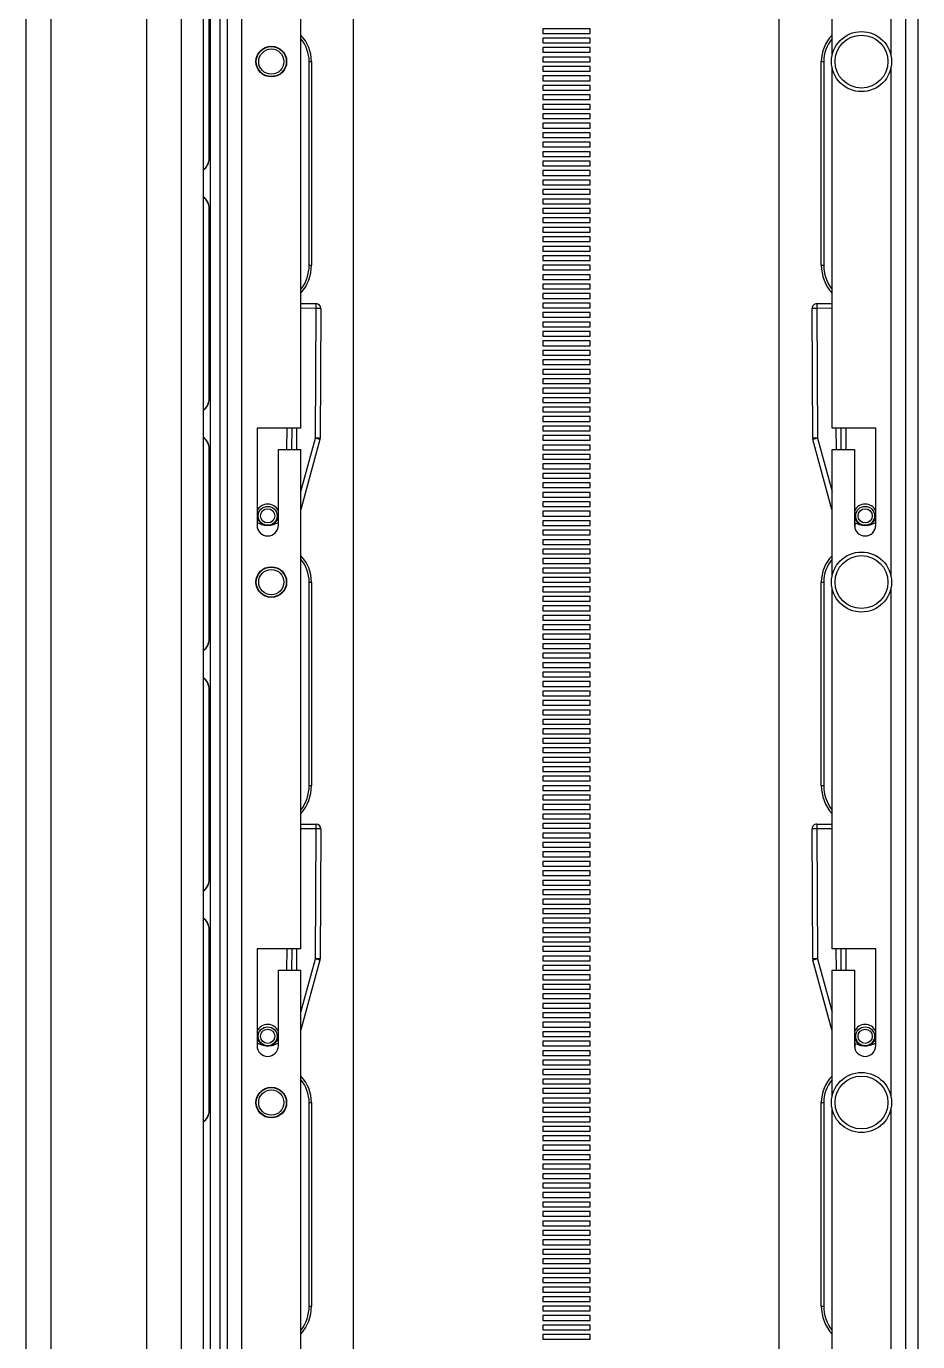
# Paper-space layout 'D' of a CAD drawing. Header units: inches. Extents: x 0 to 136, y 0 to 88.
# Drawn here: x 15.57 to 20.51, y 65.8 to 73.09 of the extents above; entities that cross this region are included whole.
import ezdxf

# ---------------------------------------------------------------- set-up
doc = ezdxf.new("R2010")
doc.units = ezdxf.units.IN
doc.header["$LTSCALE"] = 4
doc.header["$MEASUREMENT"] = 0

psp = doc.layouts.new('D')

# ---------------------------------------------------------------- linework, layer by layer
at = {"color": 7, "linetype": 'Continuous', "lineweight": 25}
for p, q in [((15.5663, 47.4141), (15.5663, 83.2074)), ((15.7019, 83.2074), (15.7019, 47.4141)), ((16.233, 82.9449), (16.233, 47.6765)), ((16.4261, 80.5943), (16.4261, 53.9276)), ((16.5474, 79.474), (16.5474, 53.1407)), ((16.5874, 49.0147), (16.5874, 79.1984)), ((16.6412, 49.0147), (16.6412, 79.1984)), ((20.4433, 79.1984), (20.4433, 49.0147)), ((20.5111, 79.1984), (20.5111, 49.0147)), ((16.6816, 48.4897), (16.6816, 78.9359)), ((16.7616, 48.4897), (16.7616, 78.9359)), ((17.3813, 48.6199), (17.3813, 76.0247)), ((19.7435, 48.6199), (19.7435, 76.0048)), ((20.3633, 72.9303), (20.3633, 75.7552)), ((17.089, 70.8651), (17.089, 73.6342)), ((20.0358, 72.9303), (20.0358, 73.6342)), ((16.5804, 72.3633), (16.5804, 73.4167)), ((16.5815, 72.3633), (16.5815, 73.4167)), ((18.6937, 73.0818), (18.4312, 73.0818)), ((18.4312, 73.0818), (18.4312, 73.0555)), ((18.6937, 73.0818), (18.4312, 73.0818)), ((18.4312, 73.0555), (18.6937, 73.0555)), ((18.6937, 73.0555), (18.6937, 73.0818)), ((16.957, 72.9784), (16.9562, 72.9766)), ((18.6937, 73.0293), (18.4312, 73.0293)), ((18.4312, 73.0293), (18.4312, 73.0031)), ((18.6937, 73.0293), (18.4312, 73.0293)), ((18.4312, 73.0031), (18.6937, 73.0031)), ((18.6937, 72.9768), (18.4312, 72.9768)), ((18.4312, 72.9768), (18.4312, 72.9506)), ((18.6937, 72.9768), (18.4312, 72.9768)), ((18.6937, 73.0031), (18.6937, 73.0293)), ((18.6937, 72.9506), (18.6937, 72.9768)), ((16.8421, 72.9047), (16.8402, 72.9048)), ((16.8613, 72.9525), (16.8597, 72.9538)), ((17.0026, 72.9304), (17.0047, 72.9302)), ((17.1353, 71.7706), (17.1353, 72.8992)), ((17.1353, 72.8992), (17.1484, 72.8992)), ((17.1484, 72.8992), (17.1484, 71.7706)), ((18.4312, 72.9506), (18.6937, 72.9506)), ((18.6937, 72.9243), (18.4312, 72.9243)), ((18.4312, 72.9243), (18.4312, 72.8981)), ((18.6937, 72.9243), (18.4312, 72.9243)), ((18.4312, 72.8981), (18.6937, 72.8981)), ((18.6937, 72.8981), (18.6937, 72.9243)), ((19.9765, 72.8992), (19.9896, 72.8992)), ((19.9765, 71.7706), (19.9765, 72.8992)), ((19.9896, 72.8992), (19.9896, 71.7706)), ((16.8936, 72.82), (16.8944, 72.8218)), ((16.9598, 72.8233), (16.9615, 72.8219)), ((18.6937, 72.8718), (18.4312, 72.8718)), ((18.4312, 72.8718), (18.4312, 72.8456)), ((18.6937, 72.8718), (18.4312, 72.8718)), ((18.4312, 72.8456), (18.6937, 72.8456)), ((18.6937, 72.8456), (18.6937, 72.8718)), ((20.0358, 70.8651), (20.0358, 72.868)), ((20.3633, 70.0432), (20.3633, 72.868)), ((18.6937, 72.8193), (18.4312, 72.8193)), ((18.4312, 72.8193), (18.4312, 72.7931)), ((18.6937, 72.8193), (18.4312, 72.8193)), ((18.4312, 72.7931), (18.6937, 72.7931)), ((18.6937, 72.7668), (18.4312, 72.7668)), ((18.4312, 72.7668), (18.4312, 72.7406)), ((18.6937, 72.7668), (18.4312, 72.7668)), ((18.6937, 72.7931), (18.6937, 72.8193)), ((18.6937, 72.7406), (18.6937, 72.7668)), ((18.4312, 72.7406), (18.6937, 72.7406)), ((18.6937, 72.7143), (18.4312, 72.7143)), ((18.4312, 72.7143), (18.4312, 72.6881)), ((18.6937, 72.7143), (18.4312, 72.7143)), ((18.4312, 72.6881), (18.6937, 72.6881)), ((18.6937, 72.6881), (18.6937, 72.7143)), ((18.6937, 72.6618), (18.4312, 72.6618)), ((18.4312, 72.6618), (18.4312, 72.6356)), ((18.6937, 72.6618), (18.4312, 72.6618)), ((18.4312, 72.6356), (18.6937, 72.6356)), ((18.6937, 72.6094), (18.4312, 72.6094)), ((18.4312, 72.6094), (18.4312, 72.5831)), ((18.6937, 72.6094), (18.4312, 72.6094)), ((18.6937, 72.6356), (18.6937, 72.6618)), ((18.6937, 72.5831), (18.6937, 72.6094)), ((18.4312, 72.5831), (18.6937, 72.5831)), ((18.6937, 72.5569), (18.4312, 72.5569)), ((18.4312, 72.5569), (18.4312, 72.5306)), ((18.6937, 72.5569), (18.4312, 72.5569)), ((18.4312, 72.5306), (18.6937, 72.5306)), ((18.6937, 72.5306), (18.6937, 72.5569)), ((18.6937, 72.5044), (18.4312, 72.5044)), ((18.4312, 72.5044), (18.4312, 72.4781)), ((18.6937, 72.5044), (18.4312, 72.5044)), ((18.4312, 72.4781), (18.6937, 72.4781)), ((18.6937, 72.4781), (18.6937, 72.5044)), ((18.6937, 72.4519), (18.4312, 72.4519)), ((18.4312, 72.4519), (18.4312, 72.4256)), ((18.6937, 72.4519), (18.4312, 72.4519)), ((18.4312, 72.4256), (18.6937, 72.4256)), ((18.6937, 72.3994), (18.4312, 72.3994)), ((18.4312, 72.3994), (18.4312, 72.3731)), ((18.6937, 72.3994), (18.4312, 72.3994)), ((18.6937, 72.4256), (18.6937, 72.4519)), ((18.6937, 72.3731), (18.6937, 72.3994)), ((16.5804, 72.3633), (16.5815, 72.3633)), ((18.4312, 72.3731), (18.6937, 72.3731)), ((18.6937, 72.3469), (18.4312, 72.3469)), ((18.4312, 72.3469), (18.4312, 72.3206)), ((18.6937, 72.3469), (18.4312, 72.3469)), ((18.4312, 72.3206), (18.6937, 72.3206)), ((18.6937, 72.3206), (18.6937, 72.3469)), ((18.6937, 72.2944), (18.4312, 72.2944)), ((18.4312, 72.2944), (18.4312, 72.2681)), ((18.6937, 72.2944), (18.4312, 72.2944)), ((18.4312, 72.2681), (18.6937, 72.2681)), ((18.6937, 72.2419), (18.4312, 72.2419)), ((18.4312, 72.2419), (18.4312, 72.2157)), ((18.6937, 72.2419), (18.4312, 72.2419)), ((18.6937, 72.2681), (18.6937, 72.2944)), ((18.6937, 72.2157), (18.6937, 72.2419)), ((18.4312, 72.2157), (18.6937, 72.2157)), ((18.6937, 72.1894), (18.4312, 72.1894)), ((18.4312, 72.1894), (18.4312, 72.1632)), ((18.6937, 72.1894), (18.4312, 72.1894)), ((18.6937, 72.1632), (18.6937, 72.1894)), ((18.4312, 72.1632), (18.6937, 72.1632)), ((18.6937, 72.1369), (18.4312, 72.1369)), ((18.4312, 72.1369), (18.4312, 72.1107)), ((18.6937, 72.1369), (18.4312, 72.1369)), ((18.4312, 72.1107), (18.6937, 72.1107)), ((18.6937, 72.1107), (18.6937, 72.1369)), ((16.5815, 72.0833), (16.5804, 72.0833)), ((16.5804, 71.03), (16.5804, 72.0833)), ((16.5815, 71.03), (16.5815, 72.0833)), ((18.6937, 72.0844), (18.4312, 72.0844)), ((18.4312, 72.0844), (18.4312, 72.0582)), ((18.6937, 72.0844), (18.4312, 72.0844)), ((18.4312, 72.0582), (18.6937, 72.0582)), ((18.6937, 72.0319), (18.4312, 72.0319)), ((18.4312, 72.0319), (18.4312, 72.0057)), ((18.6937, 72.0319), (18.4312, 72.0319)), ((18.6937, 72.0582), (18.6937, 72.0844)), ((18.6937, 72.0057), (18.6937, 72.0319)), ((18.4312, 72.0057), (18.6937, 72.0057)), ((18.6937, 71.9794), (18.4312, 71.9794)), ((18.4312, 71.9794), (18.4312, 71.9532)), ((18.6937, 71.9794), (18.4312, 71.9794)), ((18.4312, 71.9532), (18.6937, 71.9532)), ((18.6937, 71.9532), (18.6937, 71.9794)), ((18.6937, 71.9269), (18.4312, 71.9269)), ((18.4312, 71.9269), (18.4312, 71.9007)), ((18.6937, 71.9269), (18.4312, 71.9269)), ((18.4312, 71.9007), (18.6937, 71.9007)), ((18.6937, 71.8744), (18.4312, 71.8744)), ((18.4312, 71.8744), (18.4312, 71.8482)), ((18.6937, 71.8744), (18.4312, 71.8744)), ((18.6937, 71.9007), (18.6937, 71.9269)), ((18.6937, 71.8482), (18.6937, 71.8744)), ((18.4312, 71.8482), (18.6937, 71.8482)), ((18.6937, 71.822), (18.4312, 71.822)), ((18.4312, 71.822), (18.4312, 71.7957)), ((18.6937, 71.822), (18.4312, 71.822)), ((18.6937, 71.7957), (18.6937, 71.822)), ((17.1353, 71.7706), (17.1484, 71.7706)), ((18.4312, 71.7957), (18.6937, 71.7957)), ((18.6937, 71.7695), (18.4312, 71.7695)), ((18.4312, 71.7695), (18.4312, 71.7432)), ((18.6937, 71.7695), (18.4312, 71.7695)), ((18.4312, 71.7432), (18.6937, 71.7432)), ((18.6937, 71.7432), (18.6937, 71.7695)), ((19.9765, 71.7706), (19.9896, 71.7706)), ((18.6937, 71.717), (18.4312, 71.717)), ((18.4312, 71.717), (18.4312, 71.6907)), ((18.6937, 71.717), (18.4312, 71.717)), ((18.4312, 71.6907), (18.6937, 71.6907)), ((18.6937, 71.6645), (18.4312, 71.6645)), ((18.4312, 71.6645), (18.4312, 71.6382)), ((18.6937, 71.6645), (18.4312, 71.6645)), ((18.6937, 71.6907), (18.6937, 71.717)), ((18.6937, 71.6382), (18.6937, 71.6645)), ((18.4312, 71.6382), (18.6937, 71.6382)), ((18.6937, 71.612), (18.4312, 71.612)), ((18.4312, 71.612), (18.4312, 71.5857)), ((18.6937, 71.612), (18.4312, 71.612)), ((18.4312, 71.5857), (18.6937, 71.5857)), ((18.6937, 71.5857), (18.6937, 71.612)), ((17.089, 71.557), (17.1736, 71.5566)), ((17.1735, 71.5303), (17.089, 71.5307)), ((17.1699, 70.8096), (17.1735, 71.5303)), ((17.1735, 71.5303), (17.1736, 71.5566)), ((17.1997, 71.5302), (17.1735, 71.5303)), ((17.1997, 71.5302), (17.1961, 70.8095)), ((18.6937, 71.5595), (18.4312, 71.5595)), ((18.4312, 71.5595), (18.4312, 71.5332)), ((18.6937, 71.5595), (18.4312, 71.5595)), ((18.4312, 71.5332), (18.6937, 71.5332)), ((18.6937, 71.507), (18.4312, 71.507)), ((18.4312, 71.507), (18.4312, 71.4807)), ((18.6937, 71.507), (18.4312, 71.507)), ((18.6937, 71.5332), (18.6937, 71.5595)), ((18.6937, 71.4807), (18.6937, 71.507)), ((19.9514, 71.5303), (19.9252, 71.5302)), ((19.9287, 70.8095), (19.9252, 71.5302)), ((19.9513, 71.5566), (20.0358, 71.557)), ((19.9513, 71.5566), (19.9514, 71.5303)), ((20.0358, 71.5307), (19.9514, 71.5303)), ((19.9514, 71.5303), (19.955, 70.8096)), ((18.4312, 71.4807), (18.6937, 71.4807)), ((18.6937, 71.4545), (18.4312, 71.4545)), ((18.4312, 71.4545), (18.4312, 71.4283)), ((18.6937, 71.4545), (18.4312, 71.4545)), ((18.6937, 71.4283), (18.6937, 71.4545)), ((18.4312, 71.4283), (18.6937, 71.4283)), ((18.6937, 71.402), (18.4312, 71.402)), ((18.4312, 71.402), (18.4312, 71.3758)), ((18.6937, 71.402), (18.4312, 71.402)), ((18.4312, 71.3758), (18.6937, 71.3758)), ((18.6937, 71.3758), (18.6937, 71.402)), ((18.6937, 71.3495), (18.4312, 71.3495)), ((18.4312, 71.3495), (18.4312, 71.3233)), ((18.6937, 71.3495), (18.4312, 71.3495)), ((18.4312, 71.3233), (18.6937, 71.3233)), ((18.6937, 71.297), (18.4312, 71.297)), ((18.4312, 71.297), (18.4312, 71.2708)), ((18.6937, 71.297), (18.4312, 71.297)), ((18.6937, 71.3233), (18.6937, 71.3495)), ((18.6937, 71.2708), (18.6937, 71.297)), ((18.4312, 71.2708), (18.6937, 71.2708)), ((18.6937, 71.2445), (18.4312, 71.2445)), ((18.4312, 71.2445), (18.4312, 71.2183)), ((18.6937, 71.2445), (18.4312, 71.2445)), ((18.4312, 71.2183), (18.6937, 71.2183)), ((18.6937, 71.2183), (18.6937, 71.2445)), ((18.6937, 71.192), (18.4312, 71.192)), ((18.4312, 71.192), (18.4312, 71.1658)), ((18.6937, 71.192), (18.4312, 71.192)), ((18.4312, 71.1658), (18.6937, 71.1658)), ((18.6937, 71.1658), (18.6937, 71.192)), ((18.6937, 71.1395), (18.4312, 71.1395)), ((18.4312, 71.1395), (18.4312, 71.1133)), ((18.6937, 71.1395), (18.4312, 71.1395)), ((18.4312, 71.1133), (18.6937, 71.1133)), ((18.6937, 71.087), (18.4312, 71.087)), ((18.4312, 71.087), (18.4312, 71.0608)), ((18.6937, 71.087), (18.4312, 71.087)), ((18.6937, 71.1133), (18.6937, 71.1395)), ((18.6937, 71.0608), (18.6937, 71.087)), ((16.5804, 71.03), (16.5815, 71.03)), ((18.4312, 71.0608), (18.6937, 71.0608)), ((18.6937, 71.0346), (18.4312, 71.0346)), ((18.4312, 71.0346), (18.4312, 71.0083)), ((18.6937, 71.0346), (18.4312, 71.0346)), ((18.4312, 71.0083), (18.6937, 71.0083)), ((18.6937, 71.0083), (18.6937, 71.0346)), ((18.6937, 70.9821), (18.4312, 70.9821)), ((18.4312, 70.9821), (18.4312, 70.9558)), ((18.6937, 70.9821), (18.4312, 70.9821)), ((18.4312, 70.9558), (18.6937, 70.9558)), ((18.6937, 70.9296), (18.4312, 70.9296)), ((18.4312, 70.9296), (18.4312, 70.9033)), ((18.6937, 70.9296), (18.4312, 70.9296)), ((18.6937, 70.9558), (18.6937, 70.9821)), ((18.6937, 70.9033), (18.6937, 70.9296)), ((17.089, 70.8651), (16.8462, 70.8651)), ((16.8462, 70.8651), (16.8462, 70.3271)), ((17.0121, 70.747), (17.0127, 70.8651)), ((17.0389, 70.8651), (17.0383, 70.747)), ((17.0652, 70.8651), (17.0646, 70.747)), ((18.4312, 70.9033), (18.6937, 70.9033)), ((18.6937, 70.8771), (18.4312, 70.8771)), ((18.4312, 70.8771), (18.4312, 70.8508)), ((18.6937, 70.8771), (18.4312, 70.8771)), ((18.4312, 70.8508), (18.6937, 70.8508)), ((18.6937, 70.8508), (18.6937, 70.8771)), ((20.2786, 70.8651), (20.0358, 70.8651)), ((20.0603, 70.747), (20.0597, 70.8651)), ((20.0865, 70.747), (20.0859, 70.8651)), ((20.1122, 70.8651), (20.1128, 70.747)), ((20.2786, 70.3271), (20.2786, 70.8651)), ((17.089, 70.5137), (17.1699, 70.8096)), ((17.1952, 70.8027), (17.0892, 70.4147)), ((17.1961, 70.8095), (17.1699, 70.8096)), ((17.1952, 70.8027), (17.1699, 70.8096)), ((18.6937, 70.8246), (18.4312, 70.8246)), ((18.4312, 70.8246), (18.4312, 70.7983)), ((18.6937, 70.8246), (18.4312, 70.8246)), ((18.4312, 70.7983), (18.6937, 70.7983)), ((18.6937, 70.7983), (18.6937, 70.8246)), ((19.955, 70.8096), (19.9287, 70.8095)), ((19.955, 70.8096), (19.9297, 70.8027)), ((20.0357, 70.4147), (19.9297, 70.8027)), ((19.955, 70.8096), (20.0358, 70.5137)), ((16.5815, 70.75), (16.5804, 70.75)), ((16.5804, 69.6967), (16.5804, 70.75)), ((16.5815, 69.6967), (16.5815, 70.75)), ((16.9644, 70.3271), (16.9644, 70.747)), ((16.9644, 70.747), (17.089, 70.747)), ((17.089, 67.978), (17.089, 70.747)), ((18.6937, 70.7721), (18.4312, 70.7721)), ((18.4312, 70.7721), (18.4312, 70.7458)), ((18.6937, 70.7721), (18.4312, 70.7721)), ((18.4312, 70.7458), (18.6937, 70.7458)), ((18.6937, 70.7196), (18.4312, 70.7196)), ((18.4312, 70.7196), (18.4312, 70.6933)), ((18.6937, 70.7196), (18.4312, 70.7196)), ((18.6937, 70.7458), (18.6937, 70.7721)), ((18.6937, 70.6933), (18.6937, 70.7196)), ((20.0358, 70.0432), (20.0358, 70.747)), ((20.0358, 70.747), (20.1605, 70.747)), ((20.1605, 70.747), (20.1605, 70.3271)), ((18.4312, 70.6933), (18.6937, 70.6933)), ((18.6937, 70.6671), (18.4312, 70.6671)), ((18.4312, 70.6671), (18.4312, 70.6409)), ((18.6937, 70.6671), (18.4312, 70.6671)), ((18.4312, 70.6409), (18.6937, 70.6409)), ((18.6937, 70.6409), (18.6937, 70.6671)), ((18.6937, 70.6146), (18.4312, 70.6146)), ((18.4312, 70.6146), (18.4312, 70.5884)), ((18.6937, 70.6146), (18.4312, 70.6146)), ((18.4312, 70.5884), (18.6937, 70.5884)), ((18.6937, 70.5621), (18.4312, 70.5621)), ((18.4312, 70.5621), (18.4312, 70.5359)), ((18.6937, 70.5621), (18.4312, 70.5621)), ((18.6937, 70.5884), (18.6937, 70.6146)), ((18.6937, 70.5359), (18.6937, 70.5621)), ((18.4312, 70.5359), (18.6937, 70.5359)), ((18.6937, 70.5096), (18.4312, 70.5096)), ((18.4312, 70.5096), (18.4312, 70.4834)), ((18.6937, 70.5096), (18.4312, 70.5096)), ((18.6937, 70.4834), (18.6937, 70.5096)), ((17.0892, 70.4147), (17.089, 70.4147)), ((18.4312, 70.4834), (18.6937, 70.4834)), ((18.6937, 70.4571), (18.4312, 70.4571)), ((18.4312, 70.4571), (18.4312, 70.4309)), ((18.6937, 70.4571), (18.4312, 70.4571)), ((18.4312, 70.4309), (18.6937, 70.4309)), ((18.6937, 70.4309), (18.6937, 70.4571)), ((20.0358, 70.4147), (20.0357, 70.4147)), ((16.8652, 70.3456), (16.863, 70.3437)), ((16.945, 70.3452), (16.9472, 70.3433)), ((18.6937, 70.4046), (18.4312, 70.4046)), ((18.4312, 70.4046), (18.4312, 70.3784)), ((18.6937, 70.4046), (18.4312, 70.4046)), ((18.4312, 70.3784), (18.6937, 70.3784)), ((18.6937, 70.3521), (18.4312, 70.3521)), ((18.4312, 70.3521), (18.4312, 70.3259)), ((18.6937, 70.3521), (18.4312, 70.3521)), ((18.6937, 70.3784), (18.6937, 70.4046)), ((18.6937, 70.3259), (18.6937, 70.3521)), ((20.1635, 70.3086), (20.1635, 70.3395)), ((20.1799, 70.3452), (20.1776, 70.3433)), ((20.2596, 70.3456), (20.2619, 70.3437)), ((18.4312, 70.3259), (18.6937, 70.3259)), ((18.6937, 70.2996), (18.4312, 70.2996)), ((18.4312, 70.2996), (18.4312, 70.2734)), ((18.6937, 70.2996), (18.4312, 70.2996)), ((18.4312, 70.2734), (18.6937, 70.2734)), ((18.6937, 70.2734), (18.6937, 70.2996)), ((18.6937, 70.2471), (18.4312, 70.2471)), ((18.4312, 70.2471), (18.4312, 70.2209)), ((18.6937, 70.2471), (18.4312, 70.2471)), ((18.4312, 70.2209), (18.6937, 70.2209)), ((18.6937, 70.1947), (18.4312, 70.1947)), ((18.4312, 70.1947), (18.4312, 70.1684)), ((18.6937, 70.1947), (18.4312, 70.1947)), ((18.6937, 70.2209), (18.6937, 70.2471)), ((18.6937, 70.1684), (18.6937, 70.1947)), ((18.4312, 70.1684), (18.6937, 70.1684)), ((18.6937, 70.1422), (18.4312, 70.1422)), ((18.4312, 70.1422), (18.4312, 70.1159)), ((18.6937, 70.1422), (18.4312, 70.1422)), ((18.6937, 70.1159), (18.6937, 70.1422)), ((16.8613, 70.0654), (16.8597, 70.0666)), ((16.957, 70.0912), (16.9562, 70.0894)), ((18.4312, 70.1159), (18.6937, 70.1159)), ((18.6937, 70.0897), (18.4312, 70.0897)), ((18.4312, 70.0897), (18.4312, 70.0634)), ((18.6937, 70.0897), (18.4312, 70.0897)), ((18.4312, 70.0634), (18.6937, 70.0634)), ((18.6937, 70.0634), (18.6937, 70.0897)), ((16.8421, 70.0175), (16.8402, 70.0177)), ((17.0026, 70.0432), (17.0047, 70.0431)), ((17.1353, 70.012), (17.1484, 70.012)), ((17.1353, 68.8834), (17.1353, 70.012)), ((17.1484, 70.012), (17.1484, 68.8834)), ((18.6937, 70.0372), (18.4312, 70.0372)), ((18.4312, 70.0372), (18.4312, 70.0109)), ((18.6937, 70.0372), (18.4312, 70.0372)), ((18.4312, 70.0109), (18.6937, 70.0109)), ((18.6937, 69.9847), (18.4312, 69.9847)), ((18.4312, 69.9847), (18.4312, 69.9584)), ((18.6937, 69.9847), (18.4312, 69.9847)), ((18.6937, 70.0109), (18.6937, 70.0372)), ((18.6937, 69.9584), (18.6937, 69.9847)), ((19.9765, 70.012), (19.9896, 70.012)), ((19.9765, 68.8834), (19.9765, 70.012)), ((19.9896, 70.012), (19.9896, 68.8834)), ((20.0358, 67.978), (20.0358, 69.9809)), ((20.3633, 67.1561), (20.3633, 69.9809)), ((16.8936, 69.9328), (16.8944, 69.9347)), ((16.9598, 69.9362), (16.9615, 69.9348)), ((18.4312, 69.9584), (18.6937, 69.9584)), ((18.6937, 69.9322), (18.4312, 69.9322)), ((18.4312, 69.9322), (18.4312, 69.9059)), ((18.6937, 69.9322), (18.4312, 69.9322)), ((18.4312, 69.9059), (18.6937, 69.9059)), ((18.6937, 69.9059), (18.6937, 69.9322)), ((18.6937, 69.8797), (18.4312, 69.8797)), ((18.4312, 69.8797), (18.4312, 69.8534)), ((18.6937, 69.8797), (18.4312, 69.8797)), ((18.4312, 69.8534), (18.6937, 69.8534)), ((18.6937, 69.8534), (18.6937, 69.8797)), ((18.6937, 69.8272), (18.4312, 69.8272)), ((18.4312, 69.8272), (18.4312, 69.801)), ((18.6937, 69.8272), (18.4312, 69.8272)), ((18.4312, 69.801), (18.6937, 69.801)), ((18.6937, 69.7747), (18.4312, 69.7747)), ((18.4312, 69.7747), (18.4312, 69.7485)), ((18.6937, 69.7747), (18.4312, 69.7747)), ((18.6937, 69.801), (18.6937, 69.8272)), ((18.6937, 69.7485), (18.6937, 69.7747)), ((16.5804, 69.6967), (16.5815, 69.6967)), ((18.4312, 69.7485), (18.6937, 69.7485)), ((18.6937, 69.7222), (18.4312, 69.7222)), ((18.4312, 69.7222), (18.4312, 69.696)), ((18.6937, 69.7222), (18.4312, 69.7222)), ((18.4312, 69.696), (18.6937, 69.696)), ((18.6937, 69.696), (18.6937, 69.7222)), ((18.6937, 69.6697), (18.4312, 69.6697)), ((18.4312, 69.6697), (18.4312, 69.6435)), ((18.6937, 69.6697), (18.4312, 69.6697)), ((18.4312, 69.6435), (18.6937, 69.6435)), ((18.6937, 69.6172), (18.4312, 69.6172)), ((18.4312, 69.6172), (18.4312, 69.591)), ((18.6937, 69.6172), (18.4312, 69.6172)), ((18.6937, 69.6435), (18.6937, 69.6697)), ((18.6937, 69.591), (18.6937, 69.6172)), ((18.4312, 69.591), (18.6937, 69.591)), ((18.6937, 69.5647), (18.4312, 69.5647)), ((18.4312, 69.5647), (18.4312, 69.5385)), ((18.6937, 69.5647), (18.4312, 69.5647)), ((18.4312, 69.5385), (18.6937, 69.5385)), ((18.6937, 69.5385), (18.6937, 69.5647)), ((18.6937, 69.5122), (18.4312, 69.5122)), ((18.4312, 69.5122), (18.4312, 69.486)), ((18.6937, 69.5122), (18.4312, 69.5122)), ((18.4312, 69.486), (18.6937, 69.486)), ((18.6937, 69.486), (18.6937, 69.5122)), ((16.5815, 69.4167), (16.5804, 69.4167)), ((16.5804, 68.3633), (16.5804, 69.4167)), ((16.5815, 68.3633), (16.5815, 69.4167)), ((18.6937, 69.4597), (18.4312, 69.4597)), ((18.4312, 69.4597), (18.4312, 69.4335)), ((18.6937, 69.4597), (18.4312, 69.4597)), ((18.4312, 69.4335), (18.6937, 69.4335)), ((18.6937, 69.4073), (18.4312, 69.4073)), ((18.4312, 69.4073), (18.4312, 69.381)), ((18.6937, 69.4073), (18.4312, 69.4073)), ((18.6937, 69.4335), (18.6937, 69.4597)), ((18.6937, 69.381), (18.6937, 69.4073)), ((18.4312, 69.381), (18.6937, 69.381)), ((18.6937, 69.3548), (18.4312, 69.3548)), ((18.4312, 69.3548), (18.4312, 69.3285)), ((18.6937, 69.3548), (18.4312, 69.3548)), ((18.4312, 69.3285), (18.6937, 69.3285)), ((18.6937, 69.3285), (18.6937, 69.3548)), ((18.6937, 69.3023), (18.4312, 69.3023)), ((18.4312, 69.3023), (18.4312, 69.276)), ((18.6937, 69.3023), (18.4312, 69.3023)), ((18.4312, 69.276), (18.6937, 69.276)), ((18.6937, 69.2498), (18.4312, 69.2498)), ((18.4312, 69.2498), (18.4312, 69.2235)), ((18.6937, 69.2498), (18.4312, 69.2498)), ((18.6937, 69.276), (18.6937, 69.3023)), ((18.6937, 69.2235), (18.6937, 69.2498)), ((18.4312, 69.2235), (18.6937, 69.2235)), ((18.6937, 69.1973), (18.4312, 69.1973)), ((18.4312, 69.1973), (18.4312, 69.171)), ((18.6937, 69.1973), (18.4312, 69.1973)), ((18.6937, 69.171), (18.6937, 69.1973)), ((18.4312, 69.171), (18.6937, 69.171)), ((18.6937, 69.1448), (18.4312, 69.1448)), ((18.4312, 69.1448), (18.4312, 69.1185)), ((18.6937, 69.1448), (18.4312, 69.1448)), ((18.4312, 69.1185), (18.6937, 69.1185)), ((18.6937, 69.1185), (18.6937, 69.1448)), ((18.6937, 69.0923), (18.4312, 69.0923)), ((18.4312, 69.0923), (18.4312, 69.066)), ((18.6937, 69.0923), (18.4312, 69.0923)), ((18.4312, 69.066), (18.6937, 69.066)), ((18.6937, 69.0398), (18.4312, 69.0398)), ((18.4312, 69.0398), (18.4312, 69.0136)), ((18.6937, 69.0398), (18.4312, 69.0398)), ((18.6937, 69.066), (18.6937, 69.0923)), ((18.6937, 69.0136), (18.6937, 69.0398)), ((18.4312, 69.0136), (18.6937, 69.0136)), ((18.6937, 68.9873), (18.4312, 68.9873)), ((18.4312, 68.9873), (18.4312, 68.9611)), ((18.6937, 68.9873), (18.4312, 68.9873)), ((18.4312, 68.9611), (18.6937, 68.9611)), ((18.6937, 68.9611), (18.6937, 68.9873)), ((17.1353, 68.8834), (17.1484, 68.8834)), ((18.6937, 68.9348), (18.4312, 68.9348)), ((18.4312, 68.9348), (18.4312, 68.9086)), ((18.6937, 68.9348), (18.4312, 68.9348)), ((18.4312, 68.9086), (18.6937, 68.9086)), ((18.6937, 68.8823), (18.4312, 68.8823)), ((18.4312, 68.8823), (18.4312, 68.8561)), ((18.6937, 68.8823), (18.4312, 68.8823)), ((18.6937, 68.9086), (18.6937, 68.9348)), ((18.6937, 68.8561), (18.6937, 68.8823)), ((19.9765, 68.8834), (19.9896, 68.8834)), ((18.4312, 68.8561), (18.6937, 68.8561)), ((18.6937, 68.8298), (18.4312, 68.8298)), ((18.4312, 68.8298), (18.4312, 68.8036)), ((18.6937, 68.8298), (18.4312, 68.8298)), ((18.6937, 68.8036), (18.6937, 68.8298)), ((18.4312, 68.8036), (18.6937, 68.8036)), ((18.6937, 68.7773), (18.4312, 68.7773)), ((18.4312, 68.7773), (18.4312, 68.7511)), ((18.6937, 68.7773), (18.4312, 68.7773)), ((18.4312, 68.7511), (18.6937, 68.7511)), ((18.6937, 68.7511), (18.6937, 68.7773)), ((17.089, 68.6698), (17.1736, 68.6694)), ((17.1735, 68.6432), (17.1736, 68.6694)), ((18.6937, 68.7248), (18.4312, 68.7248)), ((18.4312, 68.7248), (18.4312, 68.6986)), ((18.6937, 68.7248), (18.4312, 68.7248)), ((18.4312, 68.6986), (18.6937, 68.6986)), ((18.6937, 68.6723), (18.4312, 68.6723)), ((18.4312, 68.6723), (18.4312, 68.6461)), ((18.6937, 68.6723), (18.4312, 68.6723)), ((18.6937, 68.6986), (18.6937, 68.7248)), ((18.6937, 68.6461), (18.6937, 68.6723)), ((19.9513, 68.6694), (20.0358, 68.6698)), ((19.9513, 68.6694), (19.9514, 68.6432)), ((17.1735, 68.6432), (17.089, 68.6436)), ((17.1699, 67.9225), (17.1735, 68.6432)), ((17.1997, 68.643), (17.1735, 68.6432)), ((17.1997, 68.643), (17.1961, 67.9224)), ((18.4312, 68.6461), (18.6937, 68.6461)), ((18.6937, 68.6199), (18.4312, 68.6199)), ((18.4312, 68.6199), (18.4312, 68.5936)), ((18.6937, 68.6199), (18.4312, 68.6199)), ((18.4312, 68.5936), (18.6937, 68.5936)), ((18.6937, 68.5936), (18.6937, 68.6199)), ((19.9514, 68.6432), (19.9252, 68.643)), ((19.9287, 67.9224), (19.9252, 68.643)), ((20.0358, 68.6436), (19.9514, 68.6432)), ((19.9514, 68.6432), (19.955, 67.9225)), ((18.6937, 68.5674), (18.4312, 68.5674)), ((18.4312, 68.5674), (18.4312, 68.5411)), ((18.6937, 68.5674), (18.4312, 68.5674)), ((18.4312, 68.5411), (18.6937, 68.5411)), ((18.6937, 68.5411), (18.6937, 68.5674)), ((18.6937, 68.5149), (18.4312, 68.5149)), ((18.4312, 68.5149), (18.4312, 68.4886)), ((18.6937, 68.5149), (18.4312, 68.5149)), ((18.4312, 68.4886), (18.6937, 68.4886)), ((18.6937, 68.4624), (18.4312, 68.4624)), ((18.4312, 68.4624), (18.4312, 68.4361)), ((18.6937, 68.4624), (18.4312, 68.4624)), ((18.6937, 68.4886), (18.6937, 68.5149)), ((18.6937, 68.4361), (18.6937, 68.4624)), ((18.4312, 68.4361), (18.6937, 68.4361)), ((18.6937, 68.4099), (18.4312, 68.4099)), ((18.4312, 68.4099), (18.4312, 68.3836)), ((18.6937, 68.4099), (18.4312, 68.4099)), ((18.4312, 68.3836), (18.6937, 68.3836)), ((18.6937, 68.3836), (18.6937, 68.4099)), ((16.5804, 68.3633), (16.5815, 68.3633)), ((18.6937, 68.3574), (18.4312, 68.3574)), ((18.4312, 68.3574), (18.4312, 68.3311)), ((18.6937, 68.3574), (18.4312, 68.3574)), ((18.4312, 68.3311), (18.6937, 68.3311)), ((18.6937, 68.3049), (18.4312, 68.3049)), ((18.4312, 68.3049), (18.4312, 68.2786)), ((18.6937, 68.3049), (18.4312, 68.3049)), ((18.6937, 68.3311), (18.6937, 68.3574)), ((18.6937, 68.2786), (18.6937, 68.3049)), ((18.4312, 68.2786), (18.6937, 68.2786)), ((18.6937, 68.2524), (18.4312, 68.2524)), ((18.4312, 68.2524), (18.4312, 68.2262)), ((18.6937, 68.2524), (18.4312, 68.2524)), ((18.4312, 68.2262), (18.6937, 68.2262)), ((18.6937, 68.2262), (18.6937, 68.2524)), ((18.6937, 68.1999), (18.4312, 68.1999)), ((18.4312, 68.1999), (18.4312, 68.1737)), ((18.6937, 68.1999), (18.4312, 68.1999)), ((18.4312, 68.1737), (18.6937, 68.1737)), ((18.6937, 68.1737), (18.6937, 68.1999)), ((16.5815, 68.0833), (16.5804, 68.0833)), ((16.5804, 67.082), (16.5804, 68.0833)), ((16.5815, 67.082), (16.5815, 68.0833)), ((18.6937, 68.1474), (18.4312, 68.1474)), ((18.4312, 68.1474), (18.4312, 68.1212)), ((18.6937, 68.1474), (18.4312, 68.1474)), ((18.4312, 68.1212), (18.6937, 68.1212)), ((18.6937, 68.0949), (18.4312, 68.0949)), ((18.4312, 68.0949), (18.4312, 68.0687)), ((18.6937, 68.0949), (18.4312, 68.0949)), ((18.6937, 68.1212), (18.6937, 68.1474)), ((18.6937, 68.0687), (18.6937, 68.0949)), ((18.4312, 68.0687), (18.6937, 68.0687)), ((18.6937, 68.0424), (18.4312, 68.0424)), ((18.4312, 68.0424), (18.4312, 68.0162)), ((18.6937, 68.0424), (18.4312, 68.0424)), ((18.4312, 68.0162), (18.6937, 68.0162)), ((18.6937, 68.0162), (18.6937, 68.0424)), ((17.089, 67.978), (16.8462, 67.978)), ((16.8462, 67.978), (16.8462, 67.4399)), ((17.0121, 67.8599), (17.0127, 67.978)), ((17.0389, 67.978), (17.0383, 67.8599)), ((17.0652, 67.978), (17.0646, 67.8599)), ((18.6937, 67.9899), (18.4312, 67.9899)), ((18.4312, 67.9899), (18.4312, 67.9637)), ((18.6937, 67.9899), (18.4312, 67.9899)), ((18.4312, 67.9637), (18.6937, 67.9637)), ((18.6937, 67.9374), (18.4312, 67.9374)), ((18.4312, 67.9374), (18.4312, 67.9112)), ((18.6937, 67.9374), (18.4312, 67.9374)), ((18.6937, 67.9637), (18.6937, 67.9899)), ((18.6937, 67.9112), (18.6937, 67.9374)), ((20.2786, 67.978), (20.0358, 67.978)), ((20.0603, 67.8599), (20.0597, 67.978)), ((20.0865, 67.8599), (20.0859, 67.978)), ((20.1122, 67.978), (20.1128, 67.8599)), ((20.2786, 67.4399), (20.2786, 67.978)), ((16.9644, 67.4399), (16.9644, 67.8599)), ((16.9644, 67.8599), (17.089, 67.8599)), ((17.089, 67.6265), (17.1699, 67.9225)), ((17.089, 65.0909), (17.089, 67.8599)), ((17.1952, 67.9156), (17.0892, 67.5276)), ((17.1961, 67.9224), (17.1699, 67.9225)), ((17.1952, 67.9156), (17.1699, 67.9225)), ((18.4312, 67.9112), (18.6937, 67.9112)), ((18.6937, 67.8849), (18.4312, 67.8849)), ((18.4312, 67.8849), (18.4312, 67.8587)), ((18.6937, 67.8849), (18.4312, 67.8849)), ((18.4312, 67.8587), (18.6937, 67.8587)), ((18.6937, 67.8587), (18.6937, 67.8849)), ((19.955, 67.9225), (19.9287, 67.9224)), ((19.955, 67.9225), (19.9297, 67.9156)), ((20.0357, 67.5276), (19.9297, 67.9156)), ((19.955, 67.9225), (20.0358, 67.6265)), ((20.0358, 67.1561), (20.0358, 67.8599)), ((20.0358, 67.8599), (20.1605, 67.8599)), ((20.1605, 67.8599), (20.1605, 67.4399)), ((18.6937, 67.8325), (18.4312, 67.8325)), ((18.4312, 67.8325), (18.4312, 67.8062)), ((18.6937, 67.8325), (18.4312, 67.8325)), ((18.4312, 67.8062), (18.6937, 67.8062)), ((18.6937, 67.8062), (18.6937, 67.8325)), ((18.6937, 67.78), (18.4312, 67.78)), ((18.4312, 67.78), (18.4312, 67.7537)), ((18.6937, 67.78), (18.4312, 67.78)), ((18.4312, 67.7537), (18.6937, 67.7537)), ((18.6937, 67.7275), (18.4312, 67.7275)), ((18.4312, 67.7275), (18.4312, 67.7012)), ((18.6937, 67.7275), (18.4312, 67.7275)), ((18.6937, 67.7537), (18.6937, 67.78)), ((18.6937, 67.7012), (18.6937, 67.7275)), ((18.4312, 67.7012), (18.6937, 67.7012)), ((18.6937, 67.675), (18.4312, 67.675)), ((18.4312, 67.675), (18.4312, 67.6487)), ((18.6937, 67.675), (18.4312, 67.675)), ((18.4312, 67.6487), (18.6937, 67.6487)), ((18.6937, 67.6487), (18.6937, 67.675)), ((18.6937, 67.6225), (18.4312, 67.6225)), ((18.4312, 67.6225), (18.4312, 67.5962)), ((18.6937, 67.6225), (18.4312, 67.6225)), ((18.4312, 67.5962), (18.6937, 67.5962)), ((18.6937, 67.57), (18.4312, 67.57)), ((18.4312, 67.57), (18.4312, 67.5437)), ((18.6937, 67.57), (18.4312, 67.57)), ((18.6937, 67.5962), (18.6937, 67.6225)), ((18.6937, 67.5437), (18.6937, 67.57)), ((17.0892, 67.5276), (17.089, 67.5276)), ((18.4312, 67.5437), (18.6937, 67.5437)), ((18.6937, 67.5175), (18.4312, 67.5175)), ((18.4312, 67.5175), (18.4312, 67.4912)), ((18.6937, 67.5175), (18.4312, 67.5175)), ((18.6937, 67.4912), (18.6937, 67.5175)), ((20.0358, 67.5276), (20.0357, 67.5276)), ((16.8652, 67.4584), (16.863, 67.4565)), ((16.945, 67.4581), (16.9472, 67.4561)), ((18.4312, 67.4912), (18.6937, 67.4912)), ((18.6937, 67.465), (18.4312, 67.465)), ((18.4312, 67.465), (18.4312, 67.4388)), ((18.6937, 67.465), (18.4312, 67.465)), ((18.4312, 67.4388), (18.6937, 67.4388)), ((18.6937, 67.4388), (18.6937, 67.465)), ((20.1635, 67.4215), (20.1635, 67.4523)), ((20.1799, 67.4581), (20.1776, 67.4561)), ((20.2596, 67.4584), (20.2619, 67.4565)), ((18.6937, 67.4125), (18.4312, 67.4125)), ((18.4312, 67.4125), (18.4312, 67.3863)), ((18.6937, 67.4125), (18.4312, 67.4125)), ((18.4312, 67.3863), (18.6937, 67.3863)), ((18.6937, 67.36), (18.4312, 67.36)), ((18.4312, 67.36), (18.4312, 67.3338)), ((18.6937, 67.36), (18.4312, 67.36)), ((18.6937, 67.3863), (18.6937, 67.4125)), ((18.6937, 67.3338), (18.6937, 67.36)), ((18.4312, 67.3338), (18.6937, 67.3338)), ((18.6937, 67.3075), (18.4312, 67.3075)), ((18.4312, 67.3075), (18.4312, 67.2813)), ((18.6937, 67.3075), (18.4312, 67.3075)), ((18.4312, 67.2813), (18.6937, 67.2813)), ((18.6937, 67.2813), (18.6937, 67.3075)), ((16.957, 67.2041), (16.9562, 67.2023)), ((18.6937, 67.255), (18.4312, 67.255)), ((18.4312, 67.255), (18.4312, 67.2288)), ((18.6937, 67.255), (18.4312, 67.255)), ((18.4312, 67.2288), (18.6937, 67.2288)), ((18.6937, 67.2025), (18.4312, 67.2025)), ((18.4312, 67.2025), (18.4312, 67.1763)), ((18.6937, 67.2025), (18.4312, 67.2025)), ((18.6937, 67.2288), (18.6937, 67.255)), ((18.6937, 67.1763), (18.6937, 67.2025)), ((16.8421, 67.1304), (16.8402, 67.1305)), ((16.8613, 67.1782), (16.8597, 67.1795)), ((17.0026, 67.1561), (17.0047, 67.1559)), ((18.4312, 67.1763), (18.6937, 67.1763)), ((18.6937, 67.15), (18.4312, 67.15)), ((18.4312, 67.15), (18.4312, 67.1238)), ((18.6937, 67.15), (18.4312, 67.15)), ((18.6937, 67.1238), (18.6937, 67.15)), ((16.5804, 67.082), (16.5815, 67.082)), ((17.1353, 65.9963), (17.1353, 67.1249)), ((17.1353, 67.1249), (17.1484, 67.1249)), ((17.1484, 67.1249), (17.1484, 65.9963)), ((18.4312, 67.1238), (18.6937, 67.1238)), ((18.6937, 67.0975), (18.4312, 67.0975)), ((18.4312, 67.0975), (18.4312, 67.0713)), ((18.6937, 67.0975), (18.4312, 67.0975)), ((18.4312, 67.0713), (18.6937, 67.0713)), ((18.6937, 67.0713), (18.6937, 67.0975)), ((19.9765, 67.1249), (19.9896, 67.1249)), ((19.9765, 65.9963), (19.9765, 67.1249)), ((19.9896, 67.1249), (19.9896, 65.9963)), ((20.0358, 65.0909), (20.0358, 67.0937)), ((20.3633, 64.2689), (20.3633, 67.0937)), ((16.8936, 67.0457), (16.8944, 67.0475)), ((16.9598, 67.049), (16.9615, 67.0476)), ((18.6937, 67.0451), (18.4312, 67.0451)), ((18.4312, 67.0451), (18.4312, 67.0188)), ((18.6937, 67.0451), (18.4312, 67.0451)), ((18.4312, 67.0188), (18.6937, 67.0188)), ((18.6937, 66.9926), (18.4312, 66.9926)), ((18.4312, 66.9926), (18.4312, 66.9663)), ((18.6937, 66.9926), (18.4312, 66.9926)), ((18.6937, 67.0188), (18.6937, 67.0451)), ((18.6937, 66.9663), (18.6937, 66.9926)), ((18.4312, 66.9663), (18.6937, 66.9663)), ((18.6937, 66.9401), (18.4312, 66.9401)), ((18.4312, 66.9401), (18.4312, 66.9138)), ((18.6937, 66.9401), (18.4312, 66.9401)), ((18.4312, 66.9138), (18.6937, 66.9138)), ((18.6937, 66.9138), (18.6937, 66.9401)), ((18.6937, 66.8876), (18.4312, 66.8876)), ((18.4312, 66.8876), (18.4312, 66.8613)), ((18.6937, 66.8876), (18.4312, 66.8876)), ((18.4312, 66.8613), (18.6937, 66.8613)), ((18.6937, 66.8613), (18.6937, 66.8876)), ((18.6937, 66.8351), (18.4312, 66.8351)), ((18.4312, 66.8351), (18.4312, 66.8088)), ((18.6937, 66.8351), (18.4312, 66.8351)), ((18.4312, 66.8088), (18.6937, 66.8088)), ((18.6937, 66.7826), (18.4312, 66.7826)), ((18.4312, 66.7826), (18.4312, 66.7563)), ((18.6937, 66.7826), (18.4312, 66.7826)), ((18.6937, 66.8088), (18.6937, 66.8351)), ((18.6937, 66.7563), (18.6937, 66.7826)), ((18.4312, 66.7563), (18.6937, 66.7563)), ((18.6937, 66.7301), (18.4312, 66.7301)), ((18.4312, 66.7301), (18.4312, 66.7038)), ((18.6937, 66.7301), (18.4312, 66.7301)), ((18.4312, 66.7038), (18.6937, 66.7038)), ((18.6937, 66.7038), (18.6937, 66.7301)), ((18.6937, 66.6776), (18.4312, 66.6776)), ((18.4312, 66.6776), (18.4312, 66.6513)), ((18.6937, 66.6776), (18.4312, 66.6776)), ((18.4312, 66.6513), (18.6937, 66.6513)), ((18.6937, 66.6251), (18.4312, 66.6251)), ((18.4312, 66.6251), (18.4312, 66.5989)), ((18.6937, 66.6251), (18.4312, 66.6251)), ((18.6937, 66.6513), (18.6937, 66.6776)), ((18.6937, 66.5989), (18.6937, 66.6251)), ((18.4312, 66.5989), (18.6937, 66.5989)), ((18.6937, 66.5726), (18.4312, 66.5726)), ((18.4312, 66.5726), (18.4312, 66.5464)), ((18.6937, 66.5726), (18.4312, 66.5726)), ((18.4312, 66.5464), (18.6937, 66.5464)), ((18.6937, 66.5464), (18.6937, 66.5726)), ((18.6937, 66.5201), (18.4312, 66.5201)), ((18.4312, 66.5201), (18.4312, 66.4939)), ((18.6937, 66.5201), (18.4312, 66.5201)), ((18.4312, 66.4939), (18.6937, 66.4939)), ((18.6937, 66.4939), (18.6937, 66.5201)), ((18.6937, 66.4676), (18.4312, 66.4676)), ((18.4312, 66.4676), (18.4312, 66.4414)), ((18.6937, 66.4676), (18.4312, 66.4676)), ((18.4312, 66.4414), (18.6937, 66.4414)), ((18.6937, 66.4151), (18.4312, 66.4151)), ((18.4312, 66.4151), (18.4312, 66.3889)), ((18.6937, 66.4151), (18.4312, 66.4151)), ((18.6937, 66.4414), (18.6937, 66.4676)), ((18.6937, 66.3889), (18.6937, 66.4151)), ((18.4312, 66.3889), (18.6937, 66.3889)), ((18.6937, 66.3626), (18.4312, 66.3626)), ((18.4312, 66.3626), (18.4312, 66.3364)), ((18.6937, 66.3626), (18.4312, 66.3626)), ((18.4312, 66.3364), (18.6937, 66.3364)), ((18.6937, 66.3364), (18.6937, 66.3626)), ((18.6937, 66.3101), (18.4312, 66.3101)), ((18.4312, 66.3101), (18.4312, 66.2839)), ((18.6937, 66.3101), (18.4312, 66.3101)), ((18.4312, 66.2839), (18.6937, 66.2839)), ((18.6937, 66.2576), (18.4312, 66.2576)), ((18.4312, 66.2576), (18.4312, 66.2314)), ((18.6937, 66.2576), (18.4312, 66.2576)), ((18.6937, 66.2839), (18.6937, 66.3101)), ((18.6937, 66.2314), (18.6937, 66.2576)), ((18.4312, 66.2314), (18.6937, 66.2314)), ((18.6937, 66.2052), (18.4312, 66.2052)), ((18.4312, 66.2052), (18.4312, 66.1789)), ((18.6937, 66.2052), (18.4312, 66.2052)), ((18.6937, 66.1789), (18.6937, 66.2052)), ((18.4312, 66.1789), (18.6937, 66.1789)), ((18.6937, 66.1527), (18.4312, 66.1527)), ((18.4312, 66.1527), (18.4312, 66.1264)), ((18.6937, 66.1527), (18.4312, 66.1527)), ((18.4312, 66.1264), (18.6937, 66.1264)), ((18.6937, 66.1264), (18.6937, 66.1527)), ((18.6937, 66.1002), (18.4312, 66.1002)), ((18.4312, 66.1002), (18.4312, 66.0739)), ((18.6937, 66.1002), (18.4312, 66.1002)), ((18.4312, 66.0739), (18.6937, 66.0739)), ((18.6937, 66.0477), (18.4312, 66.0477)), ((18.4312, 66.0477), (18.4312, 66.0214)), ((18.6937, 66.0477), (18.4312, 66.0477)), ((18.6937, 66.0739), (18.6937, 66.1002)), ((18.6937, 66.0214), (18.6937, 66.0477)), ((17.1353, 65.9963), (17.1484, 65.9963)), ((18.4312, 66.0214), (18.6937, 66.0214)), ((18.6937, 65.9952), (18.4312, 65.9952)), ((18.4312, 65.9952), (18.4312, 65.9689)), ((18.6937, 65.9952), (18.4312, 65.9952)), ((18.4312, 65.9689), (18.6937, 65.9689)), ((18.6937, 65.9689), (18.6937, 65.9952)), ((19.9765, 65.9963), (19.9896, 65.9963)), ((18.6937, 65.9427), (18.4312, 65.9427)), ((18.4312, 65.9427), (18.4312, 65.9164)), ((18.6937, 65.9427), (18.4312, 65.9427)), ((18.4312, 65.9164), (18.6937, 65.9164)), ((18.6937, 65.8902), (18.4312, 65.8902)), ((18.4312, 65.8902), (18.4312, 65.8639)), ((18.6937, 65.8902), (18.4312, 65.8902)), ((18.6937, 65.9164), (18.6937, 65.9427)), ((18.6937, 65.8639), (18.6937, 65.8902)), ((18.4312, 65.8639), (18.6937, 65.8639)), ((18.6937, 65.8377), (18.4312, 65.8377)), ((18.4312, 65.8377), (18.4312, 65.8115)), ((18.6937, 65.8377), (18.4312, 65.8377)), ((18.6937, 65.8115), (18.6937, 65.8377)), ((18.4312, 65.8115), (18.6937, 65.8115))]:
    psp.add_line(p, q, dxfattribs=at)
at = {"color": 7, "linetype": 'Continuous', "lineweight": 25, "flags": 128}
for points in [[(16.8462, 70.3645), (16.8492, 70.3594), (16.863, 70.3437)], [(16.8717, 70.3315), (16.8492, 70.3398), (16.8462, 70.3416)], [(16.9644, 70.3413), (16.9489, 70.3343), (16.9384, 70.3312)], [(16.9472, 70.3433), (16.9547, 70.3507), (16.9644, 70.3638)], [(20.1605, 70.3642), (20.1636, 70.3589), (20.1776, 70.3433)], [(20.1865, 70.3312), (20.1639, 70.3393), (20.1635, 70.3395)], [(20.2786, 70.3417), (20.2636, 70.3348), (20.2531, 70.3315)], [(20.2619, 70.3437), (20.2693, 70.3512), (20.2786, 70.3642)], [(16.8462, 67.4774), (16.8492, 67.4723), (16.863, 67.4565)], [(16.8717, 67.4443), (16.8492, 67.4527), (16.8462, 67.4544)], [(16.9644, 67.4542), (16.9489, 67.4472), (16.9384, 67.444)], [(16.9472, 67.4561), (16.9547, 67.4635), (16.9644, 67.4767)], [(20.1605, 67.4771), (20.1636, 67.4718), (20.1776, 67.4561)], [(20.1865, 67.444), (20.1639, 67.4521), (20.1635, 67.4523)], [(20.2786, 67.4546), (20.2636, 67.4476), (20.2531, 67.4443)], [(20.2619, 67.4565), (20.2693, 67.464), (20.2786, 67.4771)]]:
    psp.add_lwpolyline(points, dxfattribs=at)
at = {"color": 7, "linetype": 'Continuous', "lineweight": 25}
for centre, radius in [((20.1996, 72.8992), 0.1667), ((20.1996, 72.8992), 0.1467), ((16.9253, 72.8992), 0.0853), ((16.9253, 72.8992), 0.0833), ((16.9253, 72.8992), 0.07), ((16.9053, 70.3795), 0.0525), ((16.9053, 70.3795), 0.0394), ((20.2196, 70.3795), 0.0525), ((20.2196, 70.3795), 0.0394), ((20.1996, 70.012), 0.1667), ((20.1996, 70.012), 0.1467), ((16.9253, 70.012), 0.0853), ((16.9253, 70.012), 0.0833), ((16.9253, 70.012), 0.07), ((16.9053, 67.4924), 0.0525), ((16.9053, 67.4924), 0.0394), ((20.2196, 67.4924), 0.0525), ((20.2196, 67.4924), 0.0394), ((20.1996, 67.1249), 0.1667), ((16.9253, 67.1249), 0.0853), ((16.9253, 67.1249), 0.0833), ((20.1996, 67.1249), 0.1467), ((16.9253, 67.1249), 0.07)]:
    psp.add_circle(centre, radius, dxfattribs=at)
for centre, radius, start, end in [((16.9384, 72.8992), 0.21, 0, 44.1721), ((20.1865, 72.8992), 0.21, 135.8279, 180), ((16.9384, 72.8992), 0.1969, 0, 40.08708), ((20.1865, 72.8992), 0.1969, 139.91292, 180), ((16.5004, 72.3633), 0.08, 306.01462, 0.00491), ((16.5015, 72.3633), 0.08, 305.03091, 0.0059), ((16.5015, 72.0833), 0.08, 359.99497, 54.96822), ((16.5004, 72.0833), 0.08, 359.99424, 53.98623), ((16.9122, 71.7706), 0.2362, 318.47501, 0), ((16.9122, 71.7706), 0.2231, 322.4391, 0), ((20.2127, 71.7706), 0.2362, 180, 221.52499), ((20.2127, 71.7706), 0.2231, 180, 217.5609), ((17.1735, 71.5303), 0.0262, 359.71676, 89.71676), ((19.9514, 71.5303), 0.0262, 90.28324, 180.28324), ((16.5004, 71.03), 0.08, 306.01462, 0.00491), ((16.5015, 71.03), 0.08, 305.03091, 0.0059), ((16.5015, 70.75), 0.08, 359.99497, 54.96822), ((16.5004, 70.75), 0.08, 359.99424, 53.98623), ((17.1699, 70.8096), 0.0262, 344.71676, 359.71676), ((19.955, 70.8096), 0.0262, 180.28324, 195.28324), ((16.9053, 70.3795), 0.0656, 25.84193, 154.15807), ((20.2196, 70.3795), 0.0656, 25.84193, 154.15807), ((16.8771, 70.3446), 0.0142, 183.62306, 247.63396), ((16.9062, 70.3871), 0.06, 268.93, 313.179), ((16.9331, 70.3443), 0.0142, 291.79956, 355.81046), ((20.1917, 70.3443), 0.0142, 184.18954, 248.20044), ((20.2204, 70.3871), 0.06, 269.49648, 313.74547), ((20.2478, 70.3446), 0.0142, 292.36604, 356.37694), ((16.9053, 70.3271), 0.0591, 180, 0), ((16.9057, 70.4582), 0.1312, 255.00515, 269.71676), ((16.9057, 70.4582), 0.1312, 269.71676, 284.42838), ((20.2196, 70.3271), 0.0591, 180, 0), ((20.2192, 70.4582), 0.1312, 255.57162, 270.28324), ((20.2192, 70.4582), 0.1312, 270.28324, 284.99485), ((16.9384, 70.012), 0.21, 0, 44.1721), ((16.9384, 70.012), 0.1969, 0, 40.08708), ((20.1865, 70.012), 0.21, 135.8279, 180), ((20.1865, 70.012), 0.1969, 139.91292, 180), ((16.5004, 69.6967), 0.08, 306.01462, 0.00491), ((16.5015, 69.6967), 0.08, 305.03091, 0.0059), ((16.5015, 69.4167), 0.08, 359.99497, 54.96822), ((16.5004, 69.4167), 0.08, 359.99424, 53.98623), ((16.9122, 68.8834), 0.2362, 318.47501, 0), ((16.9122, 68.8834), 0.2231, 322.4391, 0), ((20.2127, 68.8834), 0.2362, 180, 221.52499), ((20.2127, 68.8834), 0.2231, 180, 217.5609), ((17.1735, 68.6432), 0.0262, 359.71676, 89.71676), ((19.9514, 68.6432), 0.0262, 90.28324, 180.28324), ((16.5004, 68.3633), 0.08, 306.01462, 0.00491), ((16.5015, 68.3633), 0.08, 305.03091, 0.0059), ((16.5015, 68.0833), 0.08, 359.99497, 54.96822), ((16.5004, 68.0833), 0.08, 359.99424, 53.98623), ((17.1699, 67.9225), 0.0262, 344.71676, 359.71676), ((19.955, 67.9225), 0.0262, 180.28324, 195.28324), ((16.9053, 67.4924), 0.0656, 25.84193, 154.15807), ((20.2196, 67.4924), 0.0656, 25.84193, 154.15807), ((16.9053, 67.4399), 0.0591, 180, 0), ((16.8771, 67.4574), 0.0142, 183.62306, 247.63396), ((16.9057, 67.5711), 0.1312, 255.00515, 269.71676), ((16.9062, 67.4999), 0.06, 268.93, 313.179), ((16.9057, 67.5711), 0.1312, 269.71676, 284.42838), ((16.9331, 67.4572), 0.0142, 291.79956, 355.81046), ((20.2196, 67.4399), 0.0591, 180, 0), ((20.1917, 67.4572), 0.0142, 184.18954, 248.20044), ((20.2192, 67.5711), 0.1312, 255.57162, 270.28324), ((20.2204, 67.4999), 0.06, 269.49648, 313.74547), ((20.2192, 67.5711), 0.1312, 270.28324, 284.99485), ((20.2478, 67.4574), 0.0142, 292.36604, 356.37694), ((16.9384, 67.1249), 0.21, 0, 44.1721), ((16.9384, 67.1249), 0.1969, 0, 40.08708), ((20.1865, 67.1249), 0.21, 135.8279, 180), ((20.1865, 67.1249), 0.1969, 139.91292, 180), ((16.5004, 67.082), 0.08, 306.01462, 0.00491), ((16.5015, 67.082), 0.08, 305.03091, 0.0059), ((16.9122, 65.9963), 0.2362, 318.47501, 0), ((16.9122, 65.9963), 0.2231, 322.4391, 0), ((20.2127, 65.9963), 0.2362, 180, 221.52499), ((20.2127, 65.9963), 0.2231, 180, 217.5609)]:
    psp.add_arc(centre, radius, start, end, dxfattribs=at)

doc.saveas('drawing.dxf')
